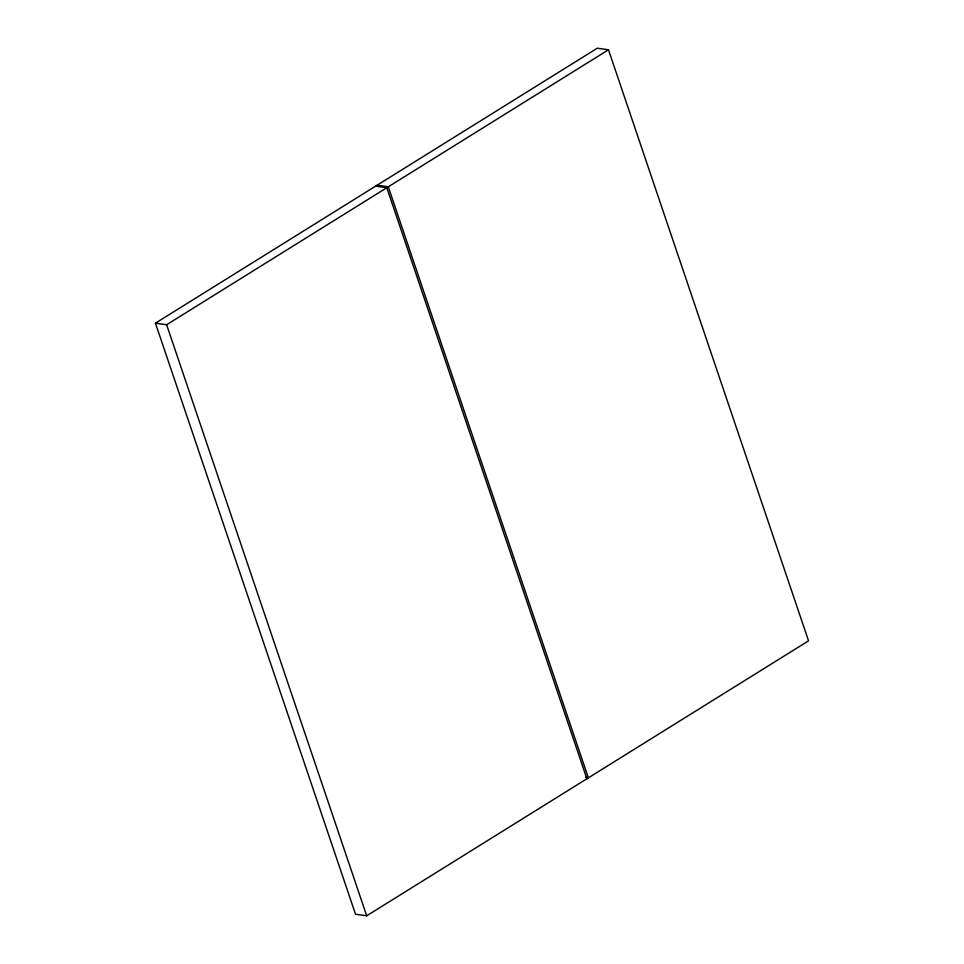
<?xml version="1.0" encoding="UTF-8"?>
<svg xmlns="http://www.w3.org/2000/svg" width="964" height="964" viewBox="0 0 964 964"><rect width="100%" height="100%" fill="white"/><g stroke="black" fill="none" stroke-linecap="round" stroke-linejoin="round"><path stroke-width="1.45" d="M155.445 323.169L597.306 48.2L608.489 49.779L808.555 640.831L366.694 915.8L355.511 914.221L155.445 323.169L166.627 324.748L608.489 49.779M377.117 185.221L388.299 186.799L588.353 777.864L585.558 777.466M375.647 186.136L386.817 187.715L586.883 778.779M166.627 324.748L366.694 915.8"/></g></svg>
